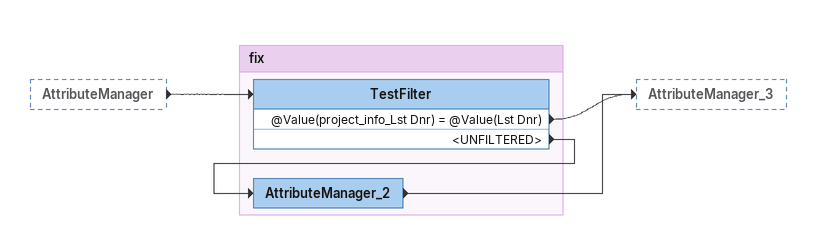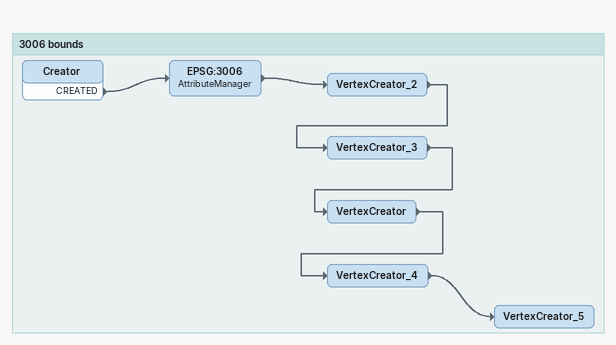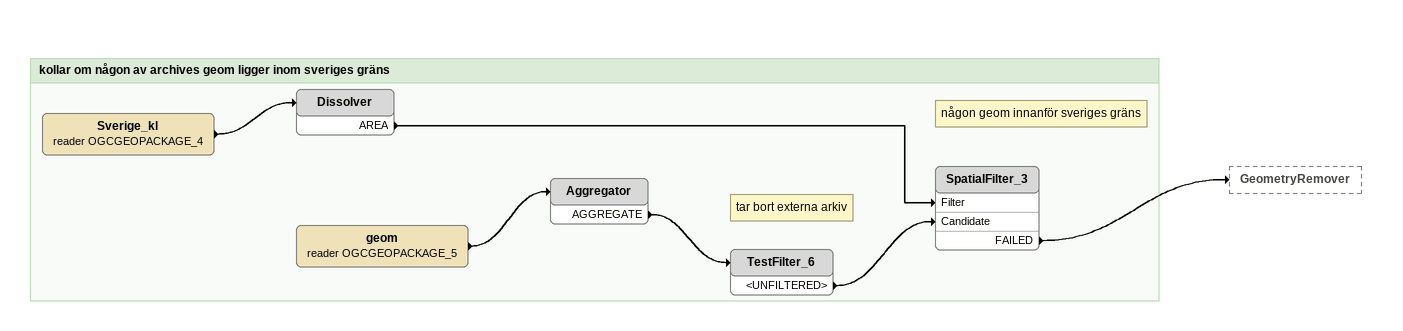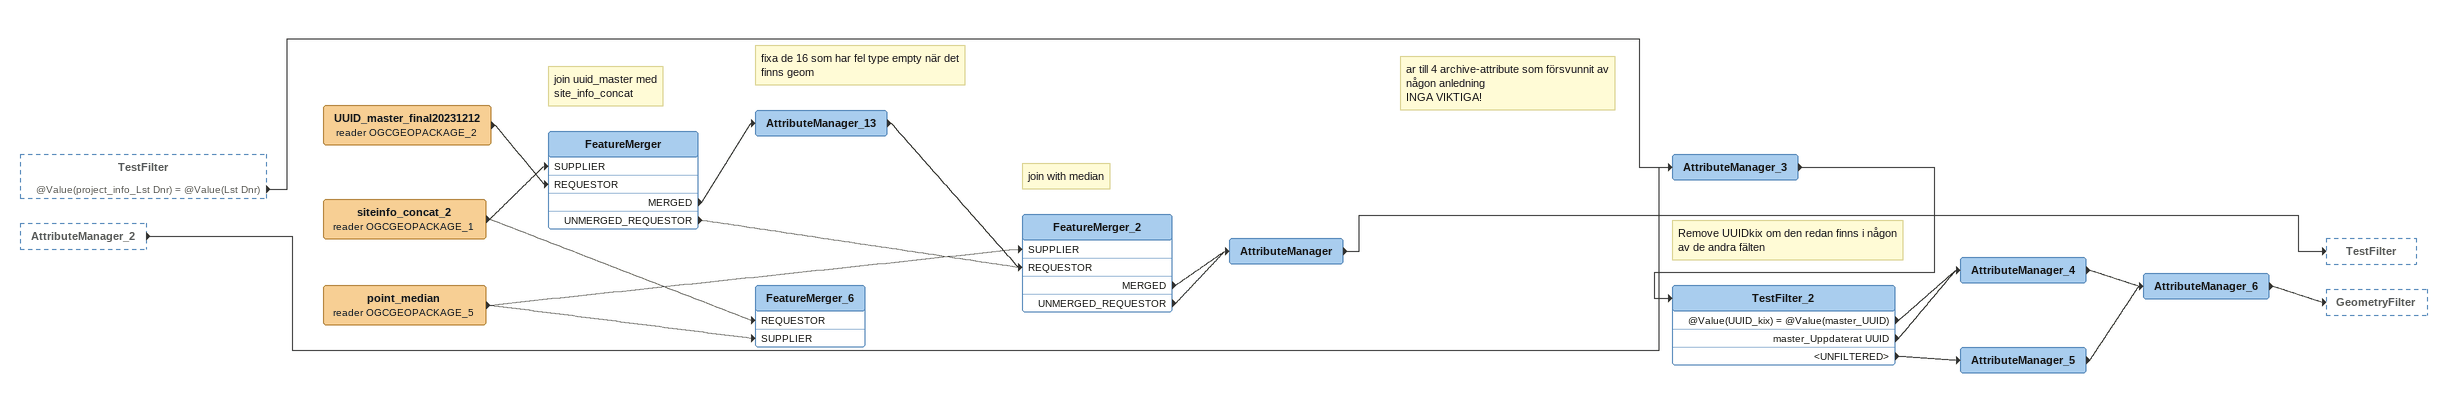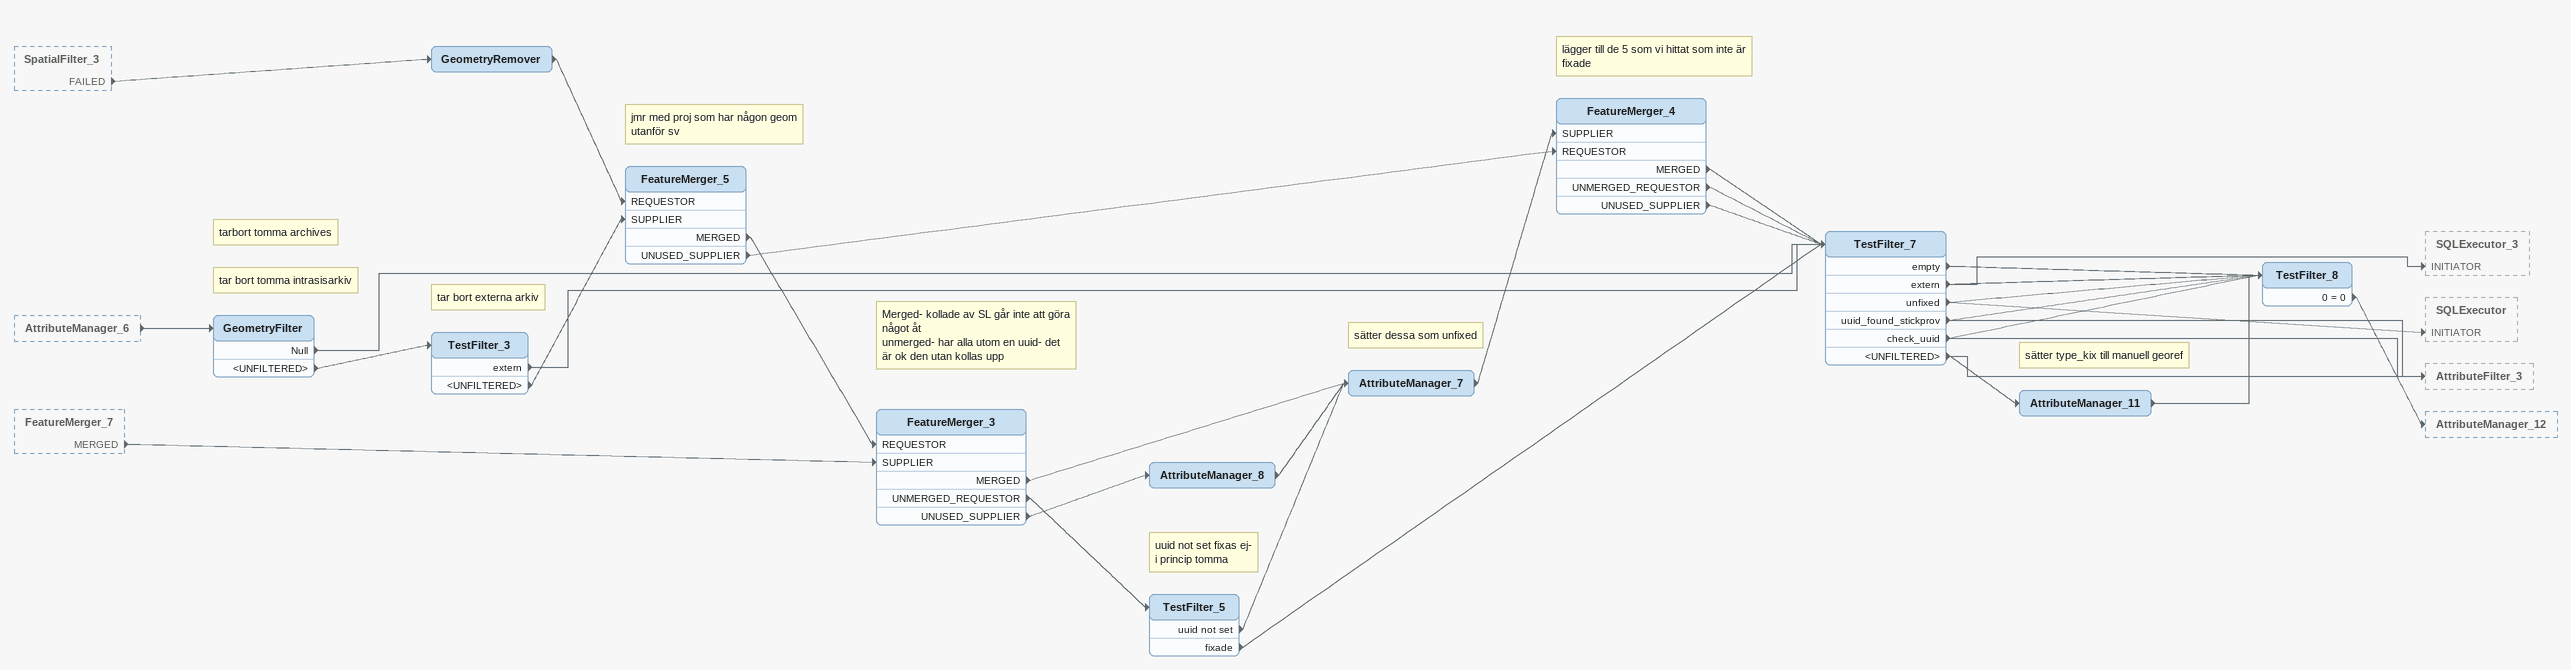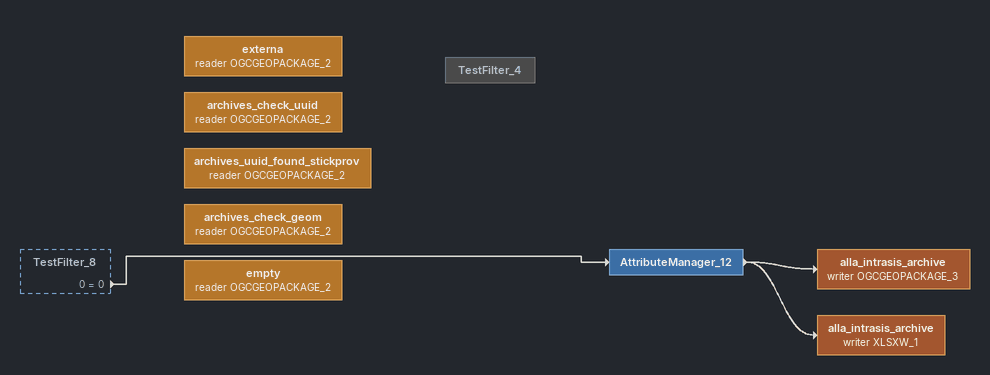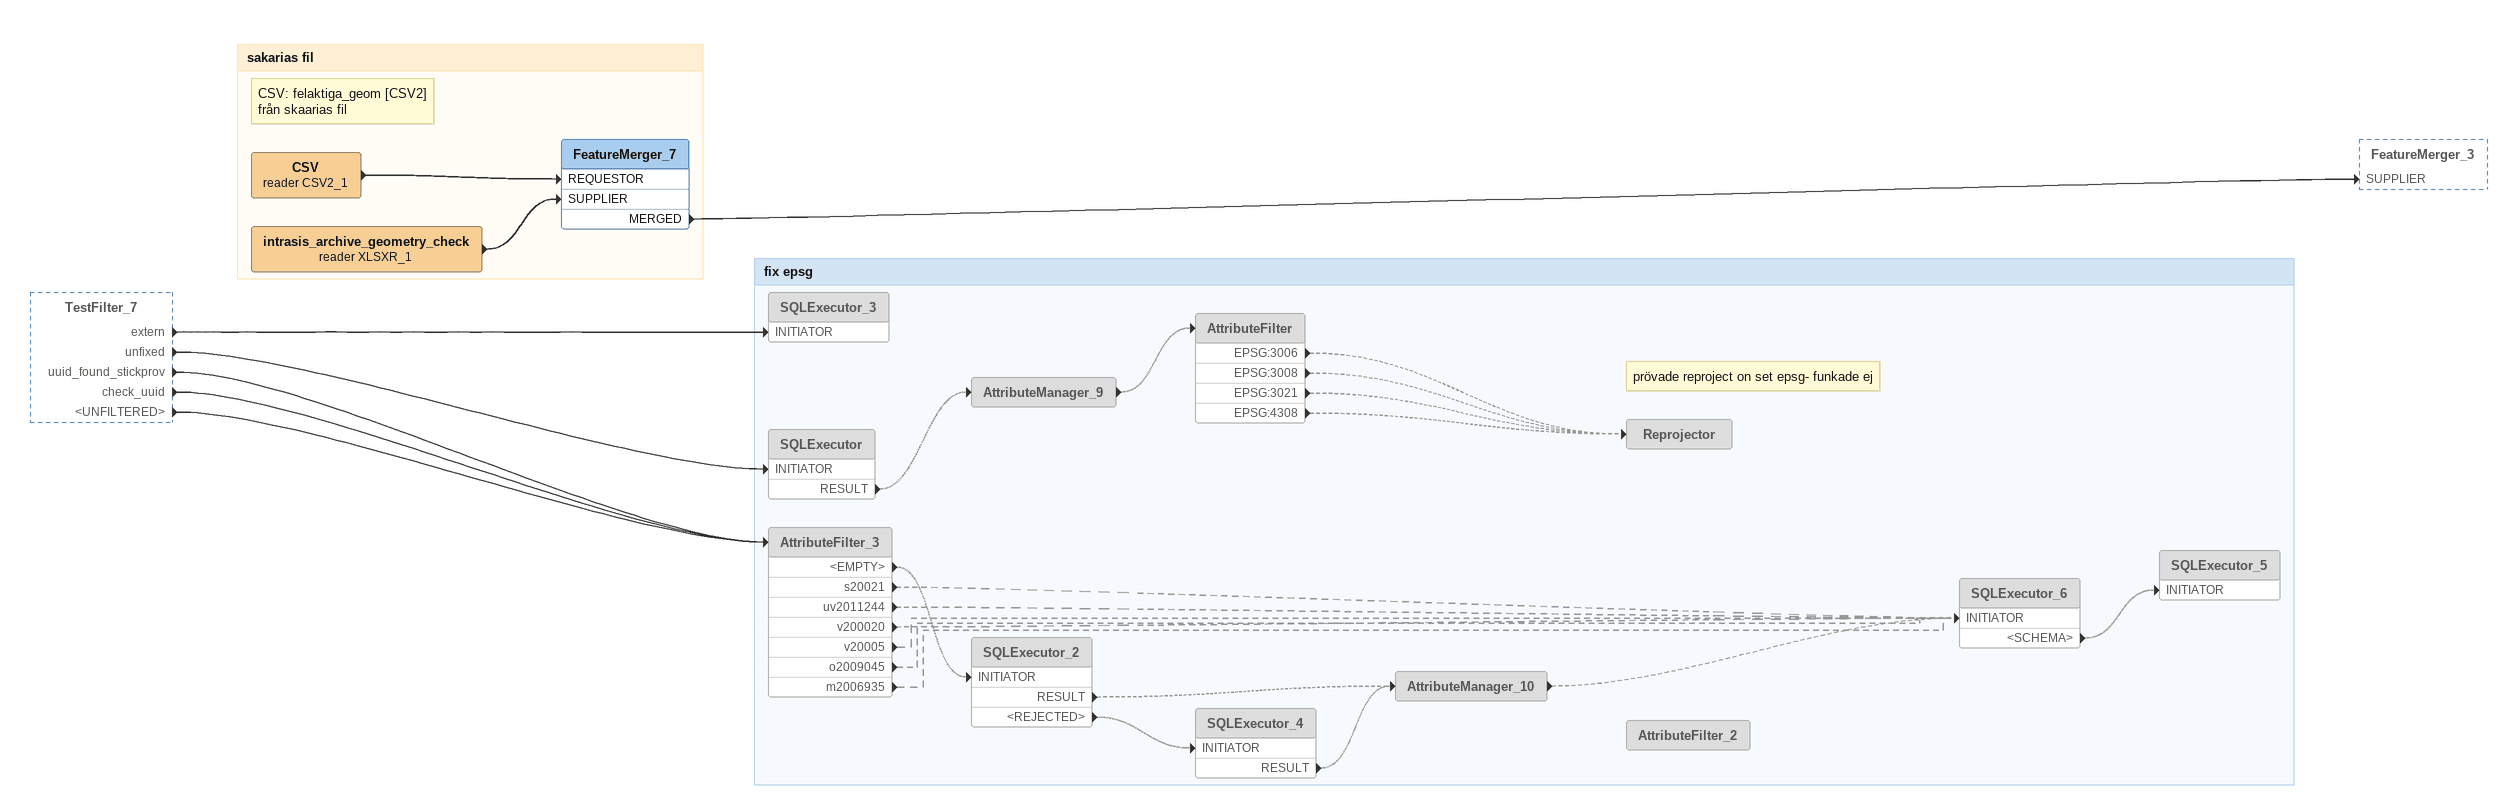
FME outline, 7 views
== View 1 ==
AttributeManager [outside]
    -> TestFilter

Bookmark: fix
TestFilter
    @Value(project_info_Lst Dnr) = @Value(Lst Dnr) -> AttributeManager_3
    <UNFILTERED> -> AttributeManager_2
AttributeManager_2
    -> AttributeManager_3

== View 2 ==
Bookmark: 3006 bounds
Creator
    CREATED -> EPSG:3006
EPSG:3006: AttributeManager
    -> VertexCreator_2
VertexCreator_2
    -> VertexCreator_3
VertexCreator_3
    -> VertexCreator
VertexCreator
    -> VertexCreator_4
VertexCreator_4
    -> VertexCreator_5
VertexCreator_5

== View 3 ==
Bookmark: kollar om någon av archives geom ligger inom sveriges gräns
Sverige_kl (reader OGCGEOPACKAGE_4)
    -> Dissolver
Dissolver
    AREA -> SpatialFilter_3 [Filter]
geom (reader OGCGEOPACKAGE_5)
    -> Aggregator
Aggregator
    AGGREGATE -> TestFilter_6
Note: tar bort externa arkiv
TestFilter_6
    <UNFILTERED> -> SpatialFilter_3 [Candidate]
Note: någon geom innanför sveriges gräns
SpatialFilter_3
    FAILED -> GeometryRemover

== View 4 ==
TestFilter [outside]
    @Value(project_info_Lst Dnr) = @Value(Lst Dnr) -> AttributeManager_3
AttributeManager_2 [outside]
    -> AttributeManager_3
UUID_master_final20231212 (reader OGCGEOPACKAGE_2)
    -> FeatureMerger [REQUESTOR]
siteinfo_concat_2 (reader OGCGEOPACKAGE_1)
    -> FeatureMerger [SUPPLIER]
    -> FeatureMerger_6 [REQUESTOR]
Note: join uuid_master med / site_info_concat
FeatureMerger
    MERGED -> AttributeManager_13
    UNMERGED_REQUESTOR -> FeatureMerger_2 [REQUESTOR]
Note: fixa de 16 som har fel type empty när det finns geom
AttributeManager_13
    -> FeatureMerger_2 [REQUESTOR]
point_median (reader OGCGEOPACKAGE_5)
    -> FeatureMerger_2 [SUPPLIER]
    -> FeatureMerger_6 [SUPPLIER]
Note: join with median
FeatureMerger_2
    MERGED -> AttributeManager
    UNMERGED_REQUESTOR -> AttributeManager
Note: ar till 4 archive-attribute som försvunnit av någon anledning / INGA VIKTIGA!
AttributeManager
    -> TestFilter
AttributeManager_3
    -> TestFilter_2
Note: Remove UUIDkix om den redan finns i någon av de andra fälten
TestFilter_2
    @Value(UUID_kix) = @Value(master_UUID) -> AttributeManager_4
    master_Uppdaterat UUID -> AttributeManager_4
    <UNFILTERED> -> AttributeManager_5
AttributeManager_4
    -> AttributeManager_6
AttributeManager_5
    -> AttributeManager_6
AttributeManager_6
    -> GeometryFilter
FeatureMerger_6

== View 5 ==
SpatialFilter_3 [outside]
    FAILED -> GeometryRemover
AttributeManager_6 [outside]
    -> GeometryFilter
FeatureMerger_7 [outside]
    MERGED -> FeatureMerger_3 [SUPPLIER]
Note: tarbort tomma archives
Note: tar bort tomma intrasisarkiv
GeometryFilter
    Null -> TestFilter_7
    <UNFILTERED> -> TestFilter_3
Note: tar bort externa arkiv
TestFilter_3
    extern -> TestFilter_7
    <UNFILTERED> -> FeatureMerger_5 [SUPPLIER]
GeometryRemover
    -> FeatureMerger_5 [REQUESTOR]
Note: jmr med proj som har någon geom utanför sv
FeatureMerger_5
    MERGED -> FeatureMerger_3 [REQUESTOR]
    UNUSED_SUPPLIER -> FeatureMerger_4 [REQUESTOR]
Note: Merged- kollade av SL går inte att göra något åt / unmerged- har alla utom en uuid- det är ok den utan kollas upp
FeatureMerger_3
    MERGED -> AttributeManager_7
    UNMERGED_REQUESTOR -> TestFilter_5
    UNUSED_SUPPLIER -> AttributeManager_8
AttributeManager_8
    -> AttributeManager_7
Note: uuid not set fixas ej- / i princip tomma
TestFilter_5
    uuid not set -> AttributeManager_7
    fixade -> TestFilter_7
Note: sätter dessa som unfixed
AttributeManager_7
    -> FeatureMerger_4 [SUPPLIER]
Note: lägger till de 5 som vi hittat som inte är fixade
FeatureMerger_4
    MERGED -> TestFilter_7
    UNMERGED_REQUESTOR -> TestFilter_7
    UNUSED_SUPPLIER -> TestFilter_7
TestFilter_7
    empty -> TestFilter_8
    extern -> SQLExecutor_3 [INITIATOR]
    extern -> TestFilter_8
    unfixed -> SQLExecutor [INITIATOR]
    unfixed -> TestFilter_8
    uuid_found_stickprov -> AttributeFilter_3
    uuid_found_stickprov -> TestFilter_8
    check_uuid -> AttributeFilter_3
    check_uuid -> TestFilter_8
    <UNFILTERED> -> AttributeFilter_3
    <UNFILTERED> -> AttributeManager_11
Note: sätter type_kix till manuell georef
AttributeManager_11
    -> TestFilter_8
TestFilter_8
    0 = 0 -> AttributeManager_12

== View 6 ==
TestFilter_8 [outside]
    0 = 0 -> AttributeManager_12
archives_uuid_found_stickprov (reader OGCGEOPACKAGE_2)
externa (reader OGCGEOPACKAGE_2)
archives_check_uuid (reader OGCGEOPACKAGE_2)
archives_check_geom (reader OGCGEOPACKAGE_2)
empty (reader OGCGEOPACKAGE_2)
AttributeManager_12
    -> alla_intrasis_archive (writer OGCGEOPACKAGE_3)
    -> alla_intrasis_archive (writer XLSXW_1)
alla_intrasis_archive (writer OGCGEOPACKAGE_3)
alla_intrasis_archive (writer XLSXW_1)
TestFilter_4 [off]

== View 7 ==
TestFilter_7 [outside]
    extern -> SQLExecutor_3 [INITIATOR]
    unfixed -> SQLExecutor [INITIATOR]
    uuid_found_stickprov -> AttributeFilter_3
    check_uuid -> AttributeFilter_3
    <UNFILTERED> -> AttributeFilter_3

Bookmark: sakarias fil
intrasis_archive_geometry_check (reader XLSXR_1)
    -> FeatureMerger_7 [SUPPLIER]
Note: CSV: felaktiga_geom [CSV2] / från skaarias fil
CSV (reader CSV2_1)
    -> FeatureMerger_7 [REQUESTOR]
FeatureMerger_7
    MERGED -> FeatureMerger_3 [SUPPLIER]

Bookmark: fix epsg
SQLExecutor_3 [off]
SQLExecutor [off]
    RESULT -> AttributeManager_9 [off]
AttributeManager_9 [off]
    -> AttributeFilter [off]
AttributeFilter [off]
    EPSG:3006 -> Reprojector [off]
    EPSG:3008 -> Reprojector [off]
    EPSG:3021 -> Reprojector [off]
    EPSG:4308 -> Reprojector [off]
Note: prövade reproject on set epsg- funkade ej
Reprojector [off]
AttributeFilter_3 [off]
    <EMPTY> -> SQLExecutor_2 [INITIATOR] [off]
    s20021 -> SQLExecutor_6 [INITIATOR] [off]
    uv2011244 -> SQLExecutor_6 [INITIATOR] [off]
    v200020 -> SQLExecutor_6 [INITIATOR] [off]
    v20005 -> SQLExecutor_6 [INITIATOR] [off]
    o2009045 -> SQLExecutor_6 [INITIATOR] [off]
    m2006935 -> SQLExecutor_6 [INITIATOR] [off]
SQLExecutor_2 [off]
    RESULT -> AttributeManager_10 [off]
    <REJECTED> -> SQLExecutor_4 [INITIATOR] [off]
SQLExecutor_4 [off]
    RESULT -> AttributeManager_10 [off]
AttributeManager_10 [off]
    -> SQLExecutor_6 [INITIATOR] [off]
SQLExecutor_6 [off]
    <SCHEMA> -> SQLExecutor_5 [INITIATOR] [off]
SQLExecutor_5 [off]
AttributeFilter_2 [off]
